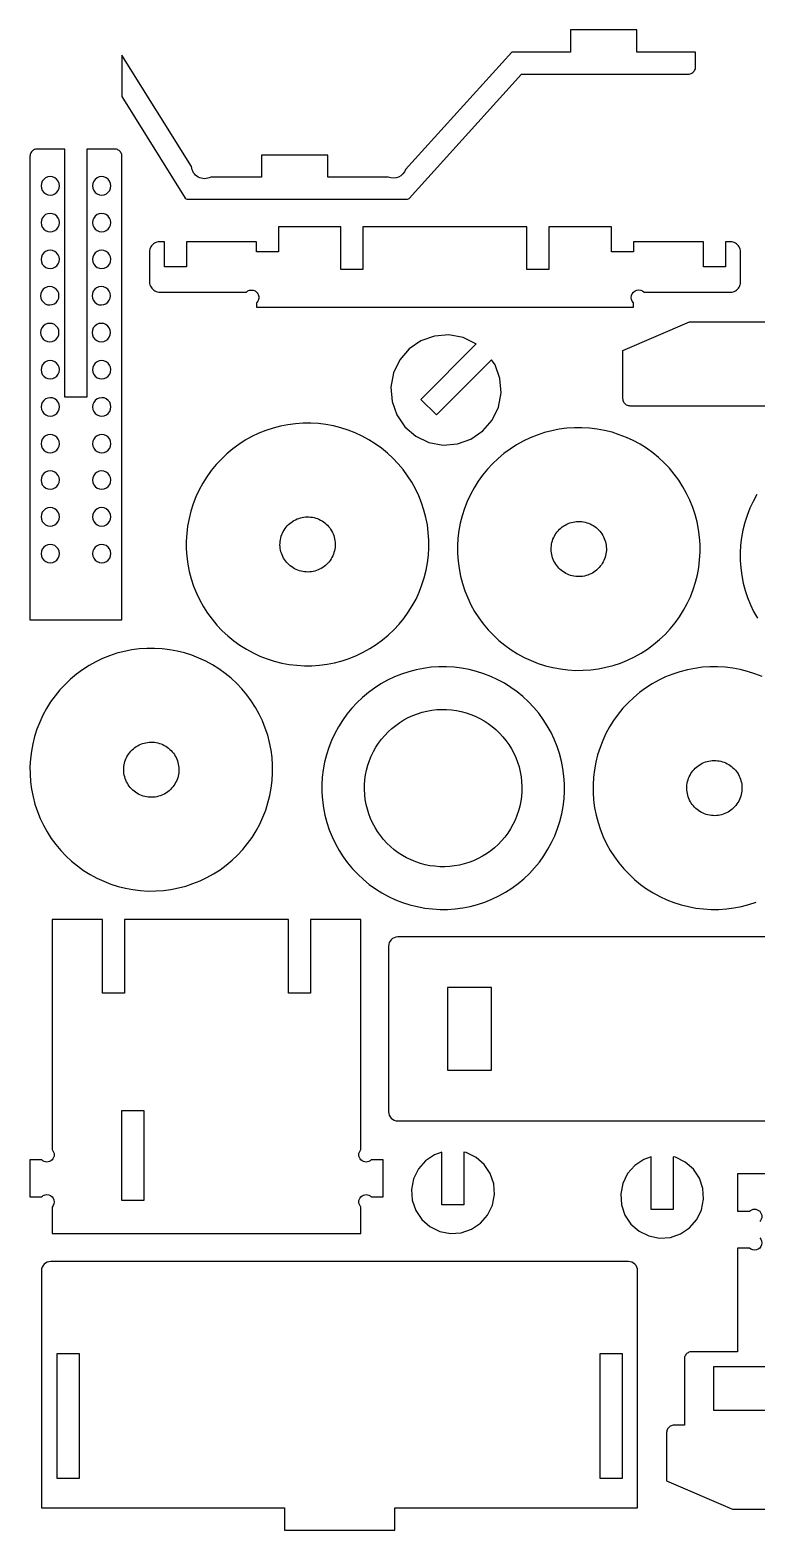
# Model space of a CAD drawing. Extents: x 10 to 601, y 10 to 599.
# Drawn here: x 10.3 to 168.2, y 259.5 to 585.8 of the extents above; entities that cross this region are included whole.
import ezdxf

# ---------------------------------------------------------------- set-up
doc = ezdxf.new("R2010")
doc.units = 0
doc.header["$MEASUREMENT"] = 0
for name, color, linetype in [('EXT', 1, 'CONTINUOUS'), ('INT', 150, 'CONTINUOUS'), ('POCKET_1_1MM', 105, 'CONTINUOUS')]:
    doc.layers.add(name, color=color, linetype=linetype)

msp = doc.modelspace()

# ---------------------------------------------------------------- linework, layer by layer
at = {"layer": 'EXT'}
for points in [[(44.07, 549.28, 0.258593), (44.5, 549.04), (92.39, 549.04, 0.211979), (92.76, 549.2), (117.21, 576.24), (153.48, 576.24), (153.69, 576.25), (153.9, 576.29), (154.09, 576.36), (154.28, 576.45), (154.46, 576.57), (154.61, 576.71), (154.75, 576.87), (154.87, 577.04), (154.96, 577.23), (155.03, 577.43), (155.07, 577.63), (155.08, 577.84), (155.08, 581.04), (142.28, 581.04), (142.28, 585.84), (127.88, 585.84), (127.88, 581.04), (115.08, 581.04), (92.01, 555.53, -0.443906), (88.21, 553.84), (75.08, 553.84), (75.08, 558.64), (60.68, 558.64), (60.68, 553.84), (49.6, 553.84, -0.554248), (45.44, 556.14), (30.28, 580.4), (30.28, 571.34)], [(15.08, 324.04), (82.28, 324.04), (82.28, 329.8, -1), (84.53, 332.04), (87.08, 332.04), (87.08, 340.04), (84.53, 340.04, -1), (82.28, 342.28), (82.28, 392.35), (71.33, 392.35), (71.33, 376.35), (66.53, 376.35), (66.53, 392.35), (30.83, 392.35), (30.83, 376.35), (26.03, 376.35), (26.03, 392.35), (15.08, 392.35), (15.08, 342.28, -1), (12.84, 340.04), (10.28, 340.04), (10.28, 332.04), (12.84, 332.04, -1), (15.08, 329.8)], [(198.28, 388.54), (90.28, 388.54, 0.414214), (88.28, 386.54), (88.28, 350.54, 0.414214), (90.28, 348.54), (198.28, 348.54, 0.414214), (200.28, 350.54), (200.28, 386.54, 0.414214)], [(14.78, 317.94, 0.414214), (12.78, 315.94), (12.78, 264.34), (65.63, 264.34), (65.63, 259.54), (89.63, 259.54), (89.63, 264.34), (142.48, 264.34), (142.48, 315.94, 0.414214), (140.48, 317.94)]]:
    msp.add_lwpolyline(points, format="xyb", close=True, dxfattribs=at)
for points in [[(11.27, 559.82), (11.08, 559.73), (10.91, 559.61), (10.75, 559.47), (10.61, 559.31), (10.5, 559.14), (10.4, 558.95), (10.34, 558.75), (10.3, 558.55), (10.28, 558.34), (10.28, 457.54), (30.28, 457.54), (30.28, 558.34), (30.27, 558.55), (30.23, 558.75), (30.16, 558.95), (30.07, 559.14), (29.95, 559.31), (29.81, 559.47), (29.66, 559.61), (29.48, 559.73), (29.29, 559.82), (29.1, 559.89), (28.89, 559.93), (28.68, 559.94), (22.68, 559.94), (22.68, 505.94), (17.88, 505.94), (17.88, 559.94), (11.88, 559.94), (11.67, 559.93), (11.47, 559.89)], [(36.61, 529.89), (36.78, 529.65), (36.97, 529.44), (37.2, 529.25), (37.45, 529.09), (37.71, 528.97), (37.99, 528.88), (38.28, 528.83), (38.57, 528.82), (57.35, 528.82), (57.5, 528.96), (57.67, 529.07), (57.85, 529.16), (58.05, 529.23), (58.25, 529.27), (58.45, 529.28), (58.66, 529.27), (58.86, 529.23), (59.05, 529.16), (59.24, 529.07), (59.41, 528.96), (59.56, 528.82), (59.7, 528.66), (59.82, 528.48), (59.92, 528.29), (59.99, 528.08), (60.03, 527.87), (60.04, 527.66), (60.03, 527.45), (59.99, 527.24), (59.92, 527.03), (59.82, 526.84), (59.7, 526.66), (59.56, 526.5), (59.56, 525.54), (141.58, 525.54), (141.58, 526.5), (141.32, 526.84), (141.15, 527.24), (141.1, 527.66), (141.15, 528.08), (141.32, 528.48), (141.58, 528.82), (141.92, 529.08), (142.31, 529.24), (142.74, 529.3), (143.16, 529.24), (143.56, 529.08), (143.9, 528.82), (162.96, 528.84), (163.24, 528.89), (163.51, 528.99), (163.77, 529.11), (164, 529.27), (164.22, 529.46), (164.41, 529.68), (164.57, 529.91), (164.69, 530.17), (164.78, 530.44), (164.84, 530.72), (164.86, 531.01), (164.86, 537.57), (164.84, 537.85), (164.78, 538.13), (164.69, 538.4), (164.57, 538.66), (164.41, 538.9), (164.22, 539.11), (164, 539.3), (163.77, 539.46), (163.51, 539.59), (163.24, 539.68), (162.96, 539.73), (162.67, 539.75), (161.58, 539.75), (161.58, 534.29), (156.78, 534.29), (156.78, 539.75), (141.58, 539.75), (141.58, 537.57), (136.78, 537.57), (136.78, 543.03), (123.16, 543.03), (123.16, 533.74), (118.36, 533.74), (118.36, 543.03), (82.66, 543.03), (82.66, 533.74), (77.88, 533.74), (77.88, 543.03), (64.36, 543.03), (64.36, 537.57), (59.56, 537.57), (59.56, 539.75), (44.36, 539.75), (44.36, 534.29), (39.56, 534.29), (39.56, 539.75), (38.47, 539.75), (38.18, 539.73), (37.9, 539.68), (37.63, 539.59), (37.38, 539.46), (37.14, 539.3), (36.92, 539.11), (36.73, 538.9), (36.57, 538.66), (36.45, 538.4), (36.36, 538.13), (36.3, 537.85), (36.28, 537.57), (36.28, 531.01), (36.31, 530.71), (36.37, 530.43), (36.47, 530.15)], [(100.15, 495.55), (103.27, 495.8), (106.22, 496.84), (108.8, 498.62), (110.84, 501), (112.19, 503.82), (112.76, 506.9), (112.51, 510.03), (111.47, 512.98), (110.71, 514.09), (98.72, 502.09), (95.32, 505.49), (107.37, 517.54), (107.31, 517.6), (104.49, 518.95), (101.41, 519.52), (98.28, 519.27), (95.33, 518.23), (92.75, 516.45), (90.71, 514.07), (89.36, 511.24), (88.79, 508.16), (89.04, 505.04), (90.08, 502.09), (91.86, 499.51), (94.24, 497.47), (97.07, 496.12)], [(73.29, 447.66), (74.93, 447.88), (76.56, 448.2), (78.17, 448.62), (79.74, 449.14), (81.28, 449.76), (82.78, 450.47), (84.23, 451.27), (85.62, 452.17), (86.96, 453.15), (88.23, 454.22), (89.43, 455.36), (90.56, 456.57), (91.61, 457.85), (92.58, 459.2), (93.46, 460.61), (94.26, 462.06), (94.95, 463.57), (95.56, 465.11), (96.06, 466.69), (96.47, 468.3), (96.77, 469.93), (96.97, 471.58), (97.06, 473.23), (97.06, 474.89), (96.94, 476.55), (96.73, 478.19), (96.41, 479.82), (95.99, 481.42), (95.47, 483), (94.85, 484.54), (94.14, 486.03), (93.33, 487.48), (92.43, 488.88), (91.45, 490.22), (90.39, 491.49), (89.25, 492.69), (88.03, 493.82), (86.75, 494.87), (85.4, 495.84), (84, 496.72), (82.54, 497.51), (81.04, 498.21), (79.49, 498.81), (77.91, 499.32), (76.3, 499.72), (74.67, 500.03), (73.03, 500.23), (71.37, 500.32), (69.71, 500.31), (68.06, 500.2), (66.41, 499.98), (64.79, 499.67), (63.18, 499.25), (61.61, 498.73), (60.07, 498.11), (58.57, 497.39), (57.12, 496.59), (55.72, 495.69), (54.39, 494.71), (53.12, 493.65), (51.91, 492.5), (50.78, 491.29), (49.73, 490.01), (48.76, 488.66), (47.88, 487.26), (47.09, 485.8), (46.39, 484.29), (45.79, 482.75), (45.28, 481.17), (44.88, 479.56), (44.58, 477.93), (44.38, 476.28), (44.28, 474.63), (44.29, 472.97), (44.4, 471.32), (44.62, 469.67), (44.94, 468.04), (45.36, 466.44), (45.88, 464.86), (46.5, 463.33), (47.21, 461.83), (48.02, 460.38), (48.91, 458.98), (49.89, 457.65), (50.96, 456.37), (52.1, 455.17), (53.31, 454.04), (54.6, 452.99), (55.94, 452.02), (57.35, 451.14), (58.81, 450.35), (60.31, 449.65), (61.85, 449.05), (63.43, 448.54), (65.04, 448.14), (66.67, 447.84), (68.32, 447.64), (69.98, 447.54), (71.63, 447.55)], [(132.29, 446.66), (133.93, 446.88), (135.56, 447.2), (137.17, 447.62), (138.74, 448.14), (140.28, 448.76), (141.78, 449.47), (143.23, 450.27), (144.62, 451.17), (145.96, 452.15), (147.23, 453.22), (148.43, 454.36), (149.56, 455.57), (150.61, 456.85), (151.58, 458.2), (152.46, 459.61), (153.26, 461.06), (153.95, 462.57), (154.56, 464.11), (155.06, 465.69), (155.47, 467.3), (155.77, 468.93), (155.97, 470.58), (156.06, 472.23), (156.06, 473.89), (155.94, 475.55), (155.73, 477.19), (155.41, 478.82), (154.99, 480.42), (154.47, 482), (153.85, 483.54), (153.14, 485.03), (152.33, 486.48), (151.43, 487.88), (150.45, 489.22), (149.39, 490.49), (148.25, 491.69), (147.03, 492.82), (145.75, 493.87), (144.4, 494.84), (143, 495.72), (141.54, 496.51), (140.04, 497.21), (138.49, 497.81), (136.91, 498.32), (135.3, 498.72), (133.67, 499.03), (132.03, 499.23), (130.37, 499.32), (128.71, 499.31), (127.06, 499.2), (125.41, 498.98), (123.79, 498.67), (122.18, 498.25), (120.61, 497.73), (119.07, 497.11), (117.57, 496.39), (116.12, 495.59), (114.72, 494.69), (113.39, 493.71), (112.12, 492.65), (110.91, 491.5), (109.78, 490.29), (108.73, 489.01), (107.76, 487.66), (106.88, 486.26), (106.09, 484.8), (105.39, 483.29), (104.79, 481.75), (104.28, 480.17), (103.88, 478.56), (103.58, 476.93), (103.38, 475.28), (103.28, 473.63), (103.29, 471.97), (103.4, 470.32), (103.62, 468.67), (103.94, 467.04), (104.36, 465.44), (104.88, 463.86), (105.5, 462.33), (106.21, 460.83), (107.02, 459.38), (107.91, 457.98), (108.89, 456.65), (109.96, 455.37), (111.1, 454.17), (112.31, 453.04), (113.6, 451.99), (114.94, 451.02), (116.35, 450.14), (117.81, 449.35), (119.31, 448.65), (120.85, 448.05), (122.43, 447.54), (124.04, 447.14), (125.67, 446.84), (127.32, 446.64), (128.98, 446.54), (130.63, 446.55)], [(71.88, 468.05), (71.51, 467.99), (71.14, 467.95), (70.76, 467.93), (70.38, 467.94), (70.01, 467.97), (69.63, 468.02), (69.26, 468.1), (68.9, 468.2), (68.54, 468.32), (68.2, 468.47), (67.86, 468.63), (67.53, 468.82), (67.22, 469.03), (66.91, 469.25), (66.63, 469.5), (66.36, 469.76), (66.1, 470.04), (65.87, 470.34), (65.65, 470.64), (65.46, 470.97), (65.28, 471.3), (65.13, 471.64), (64.99, 472), (64.88, 472.36), (64.8, 472.72), (64.73, 473.09), (64.69, 473.47), (64.67, 473.85), (64.68, 474.22), (64.71, 474.6), (64.76, 474.97), (64.84, 475.34), (64.94, 475.7), (65.06, 476.06), (65.21, 476.41), (65.37, 476.75), (65.56, 477.07), (65.77, 477.39), (66, 477.69), (66.24, 477.98), (66.5, 478.25), (66.78, 478.5), (67.08, 478.73), (67.39, 478.95), (67.71, 479.15), (68.04, 479.32), (68.38, 479.48), (68.74, 479.61), (69.1, 479.72), (69.46, 479.81), (69.84, 479.87), (70.21, 479.91), (70.59, 479.93), (70.96, 479.92), (71.34, 479.89), (71.71, 479.84), (72.08, 479.76), (72.45, 479.66), (72.8, 479.54), (73.15, 479.4), (73.49, 479.23), (73.82, 479.04), (74.13, 478.83), (74.43, 478.61), (74.72, 478.36), (74.99, 478.1), (75.24, 477.82), (75.48, 477.53), (75.69, 477.22), (75.89, 476.9), (76.06, 476.56), (76.22, 476.22), (76.35, 475.87), (76.46, 475.51), (76.55, 475.14), (76.61, 474.77), (76.66, 474.39), (76.67, 474.02), (76.67, 473.64), (76.64, 473.26), (76.58, 472.89), (76.51, 472.52), (76.41, 472.16), (76.28, 471.8), (76.14, 471.45), (75.97, 471.12), (75.78, 470.79), (75.58, 470.47), (75.35, 470.17), (75.1, 469.89), (74.84, 469.62), (74.56, 469.36), (74.27, 469.13), (73.96, 468.91), (73.64, 468.71), (73.3, 468.54), (72.96, 468.38), (72.61, 468.25), (72.25, 468.14)], [(130.88, 467.05), (130.51, 466.99), (130.14, 466.95), (129.76, 466.93), (129.38, 466.94), (129.01, 466.97), (128.63, 467.02), (128.26, 467.1), (127.9, 467.2), (127.54, 467.32), (127.2, 467.47), (126.86, 467.63), (126.53, 467.82), (126.22, 468.03), (125.91, 468.25), (125.63, 468.5), (125.36, 468.76), (125.1, 469.04), (124.87, 469.34), (124.65, 469.64), (124.46, 469.97), (124.28, 470.3), (124.13, 470.64), (123.99, 471), (123.88, 471.36), (123.8, 471.72), (123.73, 472.09), (123.69, 472.47), (123.67, 472.85), (123.68, 473.22), (123.71, 473.6), (123.76, 473.97), (123.84, 474.34), (123.94, 474.7), (124.06, 475.06), (124.21, 475.41), (124.37, 475.75), (124.56, 476.07), (124.77, 476.39), (125, 476.69), (125.24, 476.98), (125.5, 477.25), (125.78, 477.5), (126.08, 477.73), (126.39, 477.95), (126.71, 478.15), (127.04, 478.32), (127.38, 478.48), (127.74, 478.61), (128.1, 478.72), (128.46, 478.81), (128.84, 478.87), (129.21, 478.91), (129.59, 478.93), (129.96, 478.92), (130.34, 478.89), (130.71, 478.84), (131.08, 478.76), (131.45, 478.66), (131.8, 478.54), (132.15, 478.4), (132.49, 478.23), (132.82, 478.04), (133.13, 477.83), (133.43, 477.61), (133.72, 477.36), (133.99, 477.1), (134.24, 476.82), (134.48, 476.53), (134.69, 476.22), (134.89, 475.9), (135.06, 475.56), (135.22, 475.22), (135.35, 474.87), (135.46, 474.51), (135.55, 474.14), (135.61, 473.77), (135.66, 473.39), (135.67, 473.02), (135.67, 472.64), (135.64, 472.26), (135.58, 471.89), (135.51, 471.52), (135.41, 471.16), (135.28, 470.8), (135.14, 470.45), (134.97, 470.12), (134.78, 469.79), (134.58, 469.47), (134.35, 469.17), (134.1, 468.89), (133.84, 468.62), (133.56, 468.36), (133.27, 468.13), (132.96, 467.91), (132.64, 467.71), (132.3, 467.54), (131.96, 467.38), (131.61, 467.25), (131.25, 467.14)], [(37.63, 398.55), (39.29, 398.66), (40.93, 398.88), (42.56, 399.2), (44.17, 399.62), (45.74, 400.14), (47.28, 400.76), (48.78, 401.47), (50.23, 402.27), (51.62, 403.17), (52.96, 404.15), (54.23, 405.22), (55.43, 406.36), (56.56, 407.57), (57.61, 408.85), (58.58, 410.2), (59.46, 411.61), (60.26, 413.06), (60.95, 414.57), (61.56, 416.11), (62.06, 417.69), (62.47, 419.3), (62.77, 420.93), (62.97, 422.58), (63.06, 424.23), (63.06, 425.89), (62.94, 427.55), (62.73, 429.19), (62.41, 430.82), (61.99, 432.42), (61.47, 434), (60.85, 435.54), (60.14, 437.03), (59.33, 438.48), (58.43, 439.88), (57.45, 441.22), (56.39, 442.49), (55.25, 443.69), (54.03, 444.82), (52.75, 445.87), (51.4, 446.84), (50, 447.72), (48.54, 448.51), (47.04, 449.21), (45.49, 449.81), (43.91, 450.32), (42.3, 450.72), (40.67, 451.03), (39.03, 451.23), (37.37, 451.32), (35.71, 451.31), (34.06, 451.2), (32.41, 450.98), (30.79, 450.67), (29.18, 450.25), (27.61, 449.73), (26.07, 449.11), (24.57, 448.39), (23.12, 447.59), (21.72, 446.69), (20.39, 445.71), (19.12, 444.65), (17.91, 443.5), (16.78, 442.29), (15.73, 441.01), (14.76, 439.66), (13.88, 438.26), (13.09, 436.8), (12.39, 435.29), (11.79, 433.75), (11.28, 432.17), (10.88, 430.56), (10.58, 428.93), (10.38, 427.28), (10.28, 425.63), (10.29, 423.97), (10.4, 422.32), (10.62, 420.67), (10.94, 419.04), (11.36, 417.44), (11.88, 415.86), (12.5, 414.33), (13.21, 412.83), (14.02, 411.38), (14.91, 409.98), (15.89, 408.65), (16.96, 407.37), (18.1, 406.17), (19.31, 405.04), (20.6, 403.99), (21.94, 403.02), (23.35, 402.14), (24.81, 401.35), (26.31, 400.65), (27.85, 400.05), (29.43, 399.54), (31.04, 399.14), (32.67, 398.84), (34.32, 398.64), (35.98, 398.54)], [(102.79, 394.66), (104.43, 394.88), (106.06, 395.2), (107.67, 395.62), (109.24, 396.14), (110.78, 396.76), (112.28, 397.47), (113.73, 398.27), (115.12, 399.17), (116.46, 400.15), (117.73, 401.22), (118.93, 402.36), (120.06, 403.57), (121.11, 404.85), (122.08, 406.2), (122.96, 407.61), (123.76, 409.06), (124.45, 410.57), (125.06, 412.11), (125.56, 413.69), (125.97, 415.3), (126.27, 416.93), (126.47, 418.58), (126.56, 420.23), (126.56, 421.89), (126.44, 423.55), (126.23, 425.19), (125.91, 426.82), (125.49, 428.42), (124.97, 430), (124.35, 431.54), (123.64, 433.03), (122.83, 434.48), (121.93, 435.88), (120.95, 437.22), (119.89, 438.49), (118.75, 439.69), (117.53, 440.82), (116.25, 441.87), (114.9, 442.84), (113.5, 443.72), (112.04, 444.51), (110.54, 445.21), (108.99, 445.81), (107.41, 446.32), (105.8, 446.72), (104.17, 447.03), (102.53, 447.23), (100.87, 447.32), (99.21, 447.31), (97.56, 447.2), (95.91, 446.98), (94.29, 446.67), (92.68, 446.25), (91.11, 445.73), (89.57, 445.11), (88.07, 444.39), (86.62, 443.59), (85.22, 442.69), (83.89, 441.71), (82.62, 440.65), (81.41, 439.5), (80.28, 438.29), (79.23, 437.01), (78.26, 435.66), (77.38, 434.26), (76.59, 432.8), (75.89, 431.29), (75.29, 429.75), (74.78, 428.17), (74.38, 426.56), (74.08, 424.93), (73.88, 423.28), (73.78, 421.63), (73.79, 419.97), (73.9, 418.32), (74.12, 416.67), (74.44, 415.04), (74.86, 413.44), (75.38, 411.86), (76, 410.33), (76.71, 408.83), (77.52, 407.38), (78.41, 405.98), (79.39, 404.65), (80.46, 403.37), (81.6, 402.17), (82.81, 401.04), (84.1, 399.99), (85.44, 399.02), (86.85, 398.14), (88.31, 397.35), (89.81, 396.65), (91.35, 396.05), (92.93, 395.54), (94.54, 395.14), (96.17, 394.84), (97.82, 394.64), (99.48, 394.54), (101.13, 394.55)], [(101.59, 403.87), (100.51, 403.81), (99.44, 403.83), (98.36, 403.91), (97.3, 404.05), (96.24, 404.27), (95.21, 404.55), (94.19, 404.89), (93.19, 405.3), (92.22, 405.77), (91.29, 406.3), (90.39, 406.88), (89.52, 407.53), (88.7, 408.22), (87.93, 408.97), (87.2, 409.76), (86.52, 410.6), (85.9, 411.47), (85.34, 412.39), (84.83, 413.34), (84.38, 414.31), (84, 415.32), (83.68, 416.35), (83.42, 417.39), (83.23, 418.45), (83.11, 419.52), (83.06, 420.59), (83.07, 421.67), (83.15, 422.74), (83.3, 423.81), (83.51, 424.86), (83.79, 425.9), (84.13, 426.92), (84.54, 427.91), (85.01, 428.88), (85.54, 429.82), (86.13, 430.72), (86.77, 431.58), (87.46, 432.4), (88.21, 433.18), (89, 433.9), (89.84, 434.58), (90.72, 435.2), (91.63, 435.77), (92.58, 436.27), (93.56, 436.72), (94.56, 437.11), (95.59, 437.43), (96.63, 437.68), (97.69, 437.87), (98.76, 437.99), (99.83, 438.05), (100.91, 438.04), (101.98, 437.96), (103.05, 437.81), (104.1, 437.59), (105.14, 437.31), (106.16, 436.97), (107.15, 436.56), (108.12, 436.09), (109.06, 435.56), (109.96, 434.98), (110.82, 434.34), (111.64, 433.64), (112.42, 432.9), (113.15, 432.1), (113.82, 431.27), (114.44, 430.39), (115.01, 429.47), (115.52, 428.53), (115.96, 427.55), (116.35, 426.54), (116.67, 425.52), (116.92, 424.47), (117.11, 423.41), (117.23, 422.34), (117.29, 421.27), (117.28, 420.19), (117.2, 419.12), (117.05, 418.06), (116.84, 417), (116.56, 415.96), (116.21, 414.95), (115.81, 413.95), (115.34, 412.98), (114.81, 412.05), (114.22, 411.14), (113.58, 410.28), (112.88, 409.46), (112.14, 408.69), (111.34, 407.96), (110.51, 407.28), (109.63, 406.66), (108.72, 406.09), (107.77, 405.59), (106.79, 405.14), (105.78, 404.76), (104.76, 404.44), (103.71, 404.18), (102.65, 403.99)], [(37.88, 419.05), (37.51, 418.99), (37.14, 418.95), (36.76, 418.93), (36.38, 418.94), (36.01, 418.97), (35.63, 419.02), (35.26, 419.1), (34.9, 419.2), (34.54, 419.32), (34.2, 419.47), (33.86, 419.63), (33.53, 419.82), (33.22, 420.03), (32.91, 420.25), (32.63, 420.5), (32.36, 420.76), (32.1, 421.04), (31.87, 421.34), (31.65, 421.64), (31.46, 421.97), (31.28, 422.3), (31.13, 422.64), (30.99, 423), (30.88, 423.36), (30.8, 423.72), (30.73, 424.09), (30.69, 424.47), (30.67, 424.85), (30.68, 425.22), (30.71, 425.6), (30.76, 425.97), (30.84, 426.34), (30.94, 426.7), (31.06, 427.06), (31.21, 427.41), (31.37, 427.75), (31.56, 428.07), (31.77, 428.39), (32, 428.69), (32.24, 428.98), (32.5, 429.25), (32.78, 429.5), (33.08, 429.73), (33.39, 429.95), (33.71, 430.15), (34.04, 430.32), (34.38, 430.48), (34.74, 430.61), (35.1, 430.72), (35.46, 430.81), (35.84, 430.87), (36.21, 430.91), (36.59, 430.93), (36.96, 430.92), (37.34, 430.89), (37.71, 430.84), (38.08, 430.76), (38.45, 430.66), (38.8, 430.54), (39.15, 430.4), (39.49, 430.23), (39.82, 430.04), (40.13, 429.83), (40.43, 429.61), (40.72, 429.36), (40.99, 429.1), (41.24, 428.82), (41.48, 428.53), (41.69, 428.22), (41.89, 427.9), (42.06, 427.56), (42.22, 427.22), (42.35, 426.87), (42.46, 426.51), (42.55, 426.14), (42.61, 425.77), (42.66, 425.39), (42.67, 425.02), (42.67, 424.64), (42.64, 424.26), (42.58, 423.89), (42.51, 423.52), (42.41, 423.16), (42.28, 422.8), (42.14, 422.45), (41.97, 422.12), (41.78, 421.79), (41.58, 421.47), (41.35, 421.17), (41.1, 420.89), (40.84, 420.62), (40.56, 420.36), (40.27, 420.13), (39.96, 419.91), (39.64, 419.71), (39.3, 419.54), (38.96, 419.38), (38.61, 419.25), (38.25, 419.14)], [(158.51, 414.97), (158.13, 415.02), (157.76, 415.1), (157.4, 415.2), (157.04, 415.32), (156.7, 415.47), (156.36, 415.63), (156.03, 415.82), (155.72, 416.03), (155.41, 416.25), (155.13, 416.5), (154.86, 416.76), (154.6, 417.04), (154.37, 417.34), (154.15, 417.64), (153.96, 417.97), (153.78, 418.3), (153.63, 418.64), (153.49, 419), (153.38, 419.36), (153.3, 419.72), (153.23, 420.09), (153.19, 420.47), (153.17, 420.85), (153.18, 421.22), (153.21, 421.6), (153.26, 421.97), (153.34, 422.34), (153.44, 422.7), (153.56, 423.06), (153.71, 423.41), (153.87, 423.75), (154.06, 424.07), (154.27, 424.39), (154.5, 424.69), (154.74, 424.98), (155, 425.25), (155.28, 425.5), (155.58, 425.73), (155.89, 425.95), (156.21, 426.15), (156.54, 426.32), (156.88, 426.48), (157.24, 426.61), (157.6, 426.72), (157.96, 426.81), (158.34, 426.87), (158.71, 426.91), (159.09, 426.93), (159.46, 426.92), (159.84, 426.89), (160.21, 426.84), (160.58, 426.76), (160.95, 426.66), (161.3, 426.54), (161.65, 426.4), (161.99, 426.23), (162.32, 426.04), (162.63, 425.83), (162.93, 425.61), (163.22, 425.36), (163.49, 425.1), (163.74, 424.82), (163.98, 424.53), (164.19, 424.22), (164.39, 423.9), (164.56, 423.56), (164.72, 423.22), (164.85, 422.87), (164.96, 422.51), (165.05, 422.14), (165.11, 421.77), (165.16, 421.39), (165.17, 421.02), (165.17, 420.64), (165.14, 420.26), (165.08, 419.89), (165.01, 419.52), (164.91, 419.16), (164.78, 418.8), (164.64, 418.45), (164.47, 418.12), (164.28, 417.79), (164.08, 417.47), (163.85, 417.17), (163.6, 416.89), (163.34, 416.62), (163.06, 416.36), (162.77, 416.13), (162.46, 415.91), (162.14, 415.71), (161.8, 415.54), (161.46, 415.38), (161.11, 415.25), (160.75, 415.14), (160.38, 415.05), (160.01, 414.99), (159.64, 414.95), (159.26, 414.93), (158.88, 414.94)], [(30.28, 331.21), (30.28, 350.81), (35.08, 350.81), (35.08, 331.21)], [(108.29, 326.28), (109.84, 328.05), (110.88, 330.17), (111.34, 332.49), (111.18, 334.84), (110.41, 337.07), (109.1, 339.03), (107.32, 340.59), (105.2, 341.63), (104.7, 341.73), (104.7, 330.26), (99.9, 330.26), (99.9, 341.71), (98.3, 341.16), (96.34, 339.85), (94.79, 338.07), (93.75, 335.95), (93.29, 333.64), (93.45, 331.28), (94.21, 329.05), (95.53, 327.09), (97.3, 325.54), (99.42, 324.5), (101.74, 324.04), (104.09, 324.2), (106.33, 324.96)], [(153.79, 325.28), (155.34, 327.05), (156.38, 329.17), (156.84, 331.49), (156.68, 333.84), (155.91, 336.07), (154.6, 338.03), (152.82, 339.59), (150.7, 340.63), (150.2, 340.73), (150.2, 329.26), (145.4, 329.26), (145.4, 340.71), (143.8, 340.16), (141.84, 338.85), (140.29, 337.07), (139.25, 334.95), (138.79, 332.64), (138.95, 330.28), (139.71, 328.05), (141.03, 326.09), (142.8, 324.54), (144.92, 323.5), (147.24, 323.04), (149.59, 323.2), (151.83, 323.96)], [(20.97, 297.97), (20.97, 270.71), (16.17, 270.71), (16.17, 297.97)], [(134.3, 270.71), (134.3, 297.97), (139.1, 297.97), (139.1, 270.71)]]:
    msp.add_lwpolyline(points, close=True, dxfattribs=at)
for points in [[(245.38, 504.04), (140.88, 504.04), (140.67, 504.05), (140.47, 504.09), (140.27, 504.16), (140.08, 504.25), (139.91, 504.37), (139.75, 504.51), (139.61, 504.67), (139.5, 504.84), (139.4, 505.03), (139.34, 505.23), (139.3, 505.43), (139.28, 505.64), (139.29, 516.12), (153.79, 522.33), (170.48, 522.33)], [(168.38, 484.76), (167.59, 483.3), (166.89, 481.79), (166.29, 480.25), (165.78, 478.67), (165.38, 477.06), (165.08, 475.43), (164.88, 473.78), (164.78, 472.13), (164.79, 470.47), (164.9, 468.82), (165.12, 467.17), (165.44, 465.54), (165.86, 463.94), (166.38, 462.36), (167, 460.83), (167.71, 459.33), (168.52, 457.88)], [(169.54, 445.21), (167.99, 445.81), (166.41, 446.32), (164.8, 446.72), (163.17, 447.03), (161.53, 447.23), (159.87, 447.32), (158.21, 447.31), (156.56, 447.2), (154.91, 446.98), (153.29, 446.67), (151.68, 446.25), (150.11, 445.73), (148.57, 445.11), (147.07, 444.39), (145.62, 443.59), (144.22, 442.69), (142.89, 441.71), (141.62, 440.65), (140.41, 439.5), (139.28, 438.29), (138.23, 437.01), (137.26, 435.66), (136.38, 434.26), (135.59, 432.8), (134.89, 431.29), (134.29, 429.75), (133.78, 428.17), (133.38, 426.56), (133.08, 424.93), (132.88, 423.28), (132.78, 421.63), (132.79, 419.97), (132.9, 418.32), (133.12, 416.67), (133.44, 415.04), (133.86, 413.44), (134.38, 411.86), (135, 410.33), (135.71, 408.83), (136.52, 407.38), (137.41, 405.98), (138.39, 404.65), (139.46, 403.37), (140.6, 402.17), (141.81, 401.04), (143.1, 399.99), (144.44, 399.02), (145.85, 398.14), (147.31, 397.35), (148.81, 396.65), (150.35, 396.05), (151.93, 395.54), (153.54, 395.14), (155.17, 394.84), (156.82, 394.64), (158.48, 394.54), (160.13, 394.55), (161.79, 394.66), (163.43, 394.88), (165.06, 395.2), (166.67, 395.62), (168.24, 396.14)]]:
    msp.add_lwpolyline(points, dxfattribs=at)
for points in [[(178.25, 337.04), (164.23, 337.04), (164.23, 328.87), (166.79, 328.87, -1), (169.03, 326.63)], [(169.03, 323.12, -1), (166.79, 320.87), (164.23, 320.87), (164.23, 298.33), (154.25, 298.33), (154.04, 298.31), (153.84, 298.27), (153.64, 298.21), (153.45, 298.11), (153.28, 298), (153.12, 297.86), (152.98, 297.7), (152.86, 297.53), (152.77, 297.34), (152.7, 297.14), (152.66, 296.94), (152.65, 296.73), (152.65, 282.33), (150.38, 282.33), (150.17, 282.31), (149.97, 282.27), (149.77, 282.21), (149.58, 282.11), (149.41, 282), (149.25, 281.86), (149.11, 281.7), (149, 281.53), (148.9, 281.34), (148.84, 281.14), (148.8, 280.94), (148.78, 280.73), (148.78, 270.25), (163.09, 264.04), (179.98, 264.04)]]:
    msp.add_lwpolyline(points, format="xyb", dxfattribs=at)
at = {"layer": 'INT'}
for points in [[(13.67, 553.66), (13.26, 553.34), (12.94, 552.93), (12.75, 552.44), (12.68, 551.92), (12.75, 551.41), (12.96, 550.93), (13.28, 550.51), (13.7, 550.2), (14.18, 550), (14.7, 549.94), (15.22, 550.01), (15.7, 550.22), (16.11, 550.54), (16.42, 550.95), (16.62, 551.44), (16.68, 551.96), (16.61, 552.47), (16.41, 552.95), (16.08, 553.37), (15.67, 553.68), (15.18, 553.88), (14.67, 553.94), (14.15, 553.87)], [(24.87, 553.66), (24.46, 553.34), (24.14, 552.93), (23.95, 552.44), (23.88, 551.92), (23.95, 551.41), (24.16, 550.93), (24.48, 550.51), (24.9, 550.2), (25.38, 550), (25.9, 549.94), (26.42, 550.01), (26.9, 550.22), (27.31, 550.54), (27.62, 550.95), (27.82, 551.44), (27.88, 551.96), (27.81, 552.47), (27.61, 552.95), (27.28, 553.37), (26.87, 553.68), (26.38, 553.88), (25.87, 553.94), (25.35, 553.87)], [(13.68, 545.67), (13.27, 545.35), (12.95, 544.94), (12.75, 544.46), (12.68, 543.94), (12.75, 543.42), (12.95, 542.94), (13.27, 542.53), (13.68, 542.21), (14.16, 542.01), (14.68, 541.94), (15.2, 542.01), (15.68, 542.21), (16.1, 542.53), (16.41, 542.94), (16.61, 543.42), (16.68, 543.94), (16.61, 544.46), (16.41, 544.94), (16.1, 545.35), (15.68, 545.67), (15.2, 545.87), (14.68, 545.94), (14.16, 545.87)], [(24.88, 545.67), (24.47, 545.35), (24.15, 544.94), (23.95, 544.46), (23.88, 543.94), (23.95, 543.42), (24.15, 542.94), (24.47, 542.53), (24.88, 542.21), (25.36, 542.01), (25.88, 541.94), (26.4, 542.01), (26.88, 542.21), (27.3, 542.53), (27.61, 542.94), (27.81, 543.42), (27.88, 543.94), (27.81, 544.46), (27.61, 544.94), (27.3, 545.35), (26.88, 545.67), (26.4, 545.87), (25.88, 545.94), (25.36, 545.87)], [(13.67, 537.66), (13.26, 537.34), (12.94, 536.93), (12.75, 536.44), (12.68, 535.92), (12.75, 535.41), (12.96, 534.93), (13.28, 534.51), (13.7, 534.2), (14.18, 534), (14.7, 533.94), (15.22, 534.01), (15.7, 534.22), (16.11, 534.54), (16.42, 534.95), (16.62, 535.44), (16.68, 535.96), (16.61, 536.47), (16.41, 536.95), (16.08, 537.37), (15.67, 537.68), (15.18, 537.88), (14.67, 537.94), (14.15, 537.87)], [(24.87, 537.66), (24.46, 537.34), (24.14, 536.93), (23.95, 536.44), (23.88, 535.92), (23.95, 535.41), (24.16, 534.93), (24.48, 534.51), (24.9, 534.2), (25.38, 534), (25.9, 533.94), (26.42, 534.01), (26.9, 534.22), (27.31, 534.54), (27.62, 534.95), (27.82, 535.44), (27.88, 535.96), (27.81, 536.47), (27.61, 536.95), (27.28, 537.37), (26.87, 537.68), (26.38, 537.88), (25.87, 537.94), (25.35, 537.87)], [(13.57, 529.75), (13.16, 529.43), (12.85, 529.01), (12.65, 528.53), (12.59, 528.01), (12.66, 527.49), (12.87, 527.01), (13.19, 526.6), (13.6, 526.28), (14.09, 526.09), (14.61, 526.02), (15.12, 526.1), (15.6, 526.3), (16.02, 526.62), (16.33, 527.04), (16.53, 527.52), (16.59, 528.04), (16.52, 528.56), (16.31, 529.04), (15.99, 529.45), (15.57, 529.76), (15.09, 529.96), (14.57, 530.02), (14.06, 529.95)], [(24.77, 529.75), (24.36, 529.43), (24.05, 529.01), (23.85, 528.53), (23.79, 528.01), (23.86, 527.49), (24.07, 527.01), (24.39, 526.6), (24.8, 526.28), (25.29, 526.09), (25.81, 526.02), (26.32, 526.1), (26.8, 526.3), (27.22, 526.62), (27.53, 527.04), (27.73, 527.52), (27.79, 528.04), (27.72, 528.56), (27.51, 529.04), (27.19, 529.45), (26.77, 529.76), (26.29, 529.96), (25.77, 530.02), (25.26, 529.95)], [(13.59, 521.76), (13.17, 521.44), (12.86, 521.02), (12.66, 520.54), (12.59, 520.02), (12.66, 519.51), (12.86, 519.02), (13.17, 518.61), (13.59, 518.29), (14.07, 518.09), (14.59, 518.02), (15.11, 518.09), (15.59, 518.29), (16, 518.61), (16.32, 519.02), (16.52, 519.51), (16.59, 520.02), (16.52, 520.54), (16.32, 521.02), (16, 521.44), (15.59, 521.76), (15.11, 521.96), (14.59, 522.02), (14.07, 521.96)], [(24.79, 521.76), (24.37, 521.44), (24.06, 521.02), (23.86, 520.54), (23.79, 520.02), (23.86, 519.51), (24.06, 519.02), (24.37, 518.61), (24.79, 518.29), (25.27, 518.09), (25.79, 518.02), (26.31, 518.09), (26.79, 518.29), (27.2, 518.61), (27.52, 519.02), (27.72, 519.51), (27.79, 520.02), (27.72, 520.54), (27.52, 521.02), (27.2, 521.44), (26.79, 521.76), (26.31, 521.96), (25.79, 522.02), (25.27, 521.96)], [(13.67, 513.66), (13.26, 513.34), (12.94, 512.93), (12.75, 512.44), (12.68, 511.92), (12.75, 511.41), (12.96, 510.93), (13.28, 510.51), (13.7, 510.2), (14.18, 510), (14.7, 509.94), (15.22, 510.01), (15.7, 510.22), (16.11, 510.54), (16.42, 510.95), (16.62, 511.44), (16.68, 511.96), (16.61, 512.47), (16.41, 512.95), (16.08, 513.37), (15.67, 513.68), (15.18, 513.88), (14.67, 513.94), (14.15, 513.87)], [(24.87, 513.66), (24.46, 513.34), (24.14, 512.93), (23.95, 512.44), (23.88, 511.92), (23.95, 511.41), (24.16, 510.93), (24.48, 510.51), (24.9, 510.2), (25.38, 510), (25.9, 509.94), (26.42, 510.01), (26.9, 510.22), (27.31, 510.54), (27.62, 510.95), (27.82, 511.44), (27.88, 511.96), (27.81, 512.47), (27.61, 512.95), (27.28, 513.37), (26.87, 513.68), (26.38, 513.88), (25.87, 513.94), (25.35, 513.87)], [(13.68, 505.58), (13.27, 505.26), (12.95, 504.84), (12.76, 504.35), (12.69, 503.84), (12.76, 503.32), (12.97, 502.84), (13.29, 502.43), (13.71, 502.11), (14.19, 501.92), (14.71, 501.85), (15.23, 501.93), (15.71, 502.13), (16.12, 502.45), (16.43, 502.87), (16.63, 503.35), (16.69, 503.87), (16.62, 504.39), (16.42, 504.87), (16.09, 505.28), (15.68, 505.59), (15.19, 505.79), (14.68, 505.85), (14.16, 505.78)], [(24.88, 505.58), (24.47, 505.26), (24.15, 504.84), (23.96, 504.35), (23.89, 503.84), (23.96, 503.32), (24.17, 502.84), (24.49, 502.43), (24.91, 502.11), (25.39, 501.92), (25.91, 501.85), (26.43, 501.93), (26.91, 502.13), (27.32, 502.45), (27.63, 502.87), (27.83, 503.35), (27.89, 503.87), (27.82, 504.39), (27.62, 504.87), (27.29, 505.28), (26.88, 505.59), (26.39, 505.79), (25.88, 505.85), (25.36, 505.78)], [(13.69, 497.59), (13.28, 497.27), (12.96, 496.85), (12.76, 496.37), (12.69, 495.85), (12.76, 495.34), (12.96, 494.85), (13.28, 494.44), (13.69, 494.12), (14.17, 493.92), (14.69, 493.85), (15.21, 493.92), (15.69, 494.12), (16.11, 494.44), (16.42, 494.85), (16.62, 495.34), (16.69, 495.85), (16.62, 496.37), (16.42, 496.85), (16.11, 497.27), (15.69, 497.59), (15.21, 497.79), (14.69, 497.85), (14.17, 497.79)], [(24.89, 497.59), (24.48, 497.27), (24.16, 496.85), (23.96, 496.37), (23.89, 495.85), (23.96, 495.34), (24.16, 494.85), (24.48, 494.44), (24.89, 494.12), (25.37, 493.92), (25.89, 493.85), (26.41, 493.92), (26.89, 494.12), (27.31, 494.44), (27.62, 494.85), (27.82, 495.34), (27.89, 495.85), (27.82, 496.37), (27.62, 496.85), (27.31, 497.27), (26.89, 497.59), (26.41, 497.79), (25.89, 497.85), (25.37, 497.79)], [(13.67, 489.66), (13.26, 489.34), (12.94, 488.93), (12.75, 488.44), (12.68, 487.92), (12.75, 487.41), (12.96, 486.93), (13.28, 486.51), (13.7, 486.2), (14.18, 486), (14.7, 485.94), (15.22, 486.01), (15.7, 486.22), (16.11, 486.54), (16.42, 486.95), (16.62, 487.44), (16.68, 487.96), (16.61, 488.47), (16.41, 488.95), (16.08, 489.37), (15.67, 489.68), (15.18, 489.88), (14.67, 489.94), (14.15, 489.87)], [(24.87, 489.66), (24.46, 489.34), (24.14, 488.93), (23.95, 488.44), (23.88, 487.92), (23.95, 487.41), (24.16, 486.93), (24.48, 486.51), (24.9, 486.2), (25.38, 486), (25.9, 485.94), (26.42, 486.01), (26.9, 486.22), (27.31, 486.54), (27.62, 486.95), (27.82, 487.44), (27.88, 487.96), (27.81, 488.47), (27.61, 488.95), (27.28, 489.37), (26.87, 489.68), (26.38, 489.88), (25.87, 489.94), (25.35, 489.87)], [(13.68, 481.67), (13.27, 481.35), (12.95, 480.94), (12.75, 480.46), (12.68, 479.94), (12.75, 479.42), (12.95, 478.94), (13.27, 478.53), (13.68, 478.21), (14.16, 478.01), (14.68, 477.94), (15.2, 478.01), (15.68, 478.21), (16.1, 478.53), (16.41, 478.94), (16.61, 479.42), (16.68, 479.94), (16.61, 480.46), (16.41, 480.94), (16.1, 481.35), (15.68, 481.67), (15.2, 481.87), (14.68, 481.94), (14.16, 481.87)], [(24.88, 481.67), (24.47, 481.35), (24.15, 480.94), (23.95, 480.46), (23.88, 479.94), (23.95, 479.42), (24.15, 478.94), (24.47, 478.53), (24.88, 478.21), (25.36, 478.01), (25.88, 477.94), (26.4, 478.01), (26.88, 478.21), (27.3, 478.53), (27.61, 478.94), (27.81, 479.42), (27.88, 479.94), (27.81, 480.46), (27.61, 480.94), (27.3, 481.35), (26.88, 481.67), (26.4, 481.87), (25.88, 481.94), (25.36, 481.87)], [(13.67, 473.66), (13.26, 473.34), (12.94, 472.93), (12.75, 472.44), (12.68, 471.92), (12.75, 471.41), (12.96, 470.93), (13.28, 470.51), (13.7, 470.2), (14.18, 470), (14.7, 469.94), (15.22, 470.01), (15.7, 470.22), (16.11, 470.54), (16.42, 470.95), (16.62, 471.44), (16.68, 471.96), (16.61, 472.47), (16.41, 472.95), (16.08, 473.37), (15.67, 473.68), (15.18, 473.88), (14.67, 473.94), (14.15, 473.87)], [(24.87, 473.66), (24.46, 473.34), (24.14, 472.93), (23.95, 472.44), (23.88, 471.92), (23.95, 471.41), (24.16, 470.93), (24.48, 470.51), (24.9, 470.2), (25.38, 470), (25.9, 469.94), (26.42, 470.01), (26.9, 470.22), (27.31, 470.54), (27.62, 470.95), (27.82, 471.44), (27.88, 471.96), (27.81, 472.47), (27.61, 472.95), (27.28, 473.37), (26.87, 473.68), (26.38, 473.88), (25.87, 473.94), (25.35, 473.87)], [(110.68, 377.54), (101.08, 377.54), (101.08, 359.54), (110.68, 359.54)]]:
    msp.add_lwpolyline(points, close=True, dxfattribs=at)
at = {"layer": 'POCKET_1_1MM'}
msp.add_lwpolyline([(178.25, 295.13), (178.25, 285.53), (159.05, 285.53), (159.05, 295.13)], close=True, dxfattribs=at)

doc.saveas('drawing.dxf')
